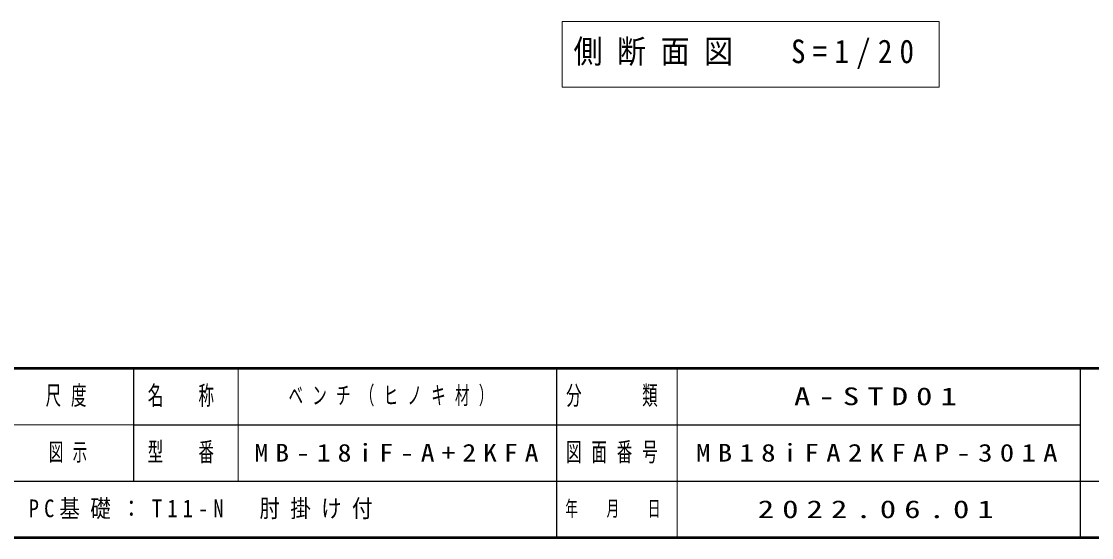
# Model space of a CAD drawing. Units: millimetres on the paper, scale 1:20. Extents: x -385 to 0, y 0 to 267.
# Drawn here: x -201.4 to -68.6, y 0 to 64 of the extents above; entities that cross this region are included whole.
import ezdxf

# ---------------------------------------------------------------- set-up
doc = ezdxf.new("R2010")
doc.units = ezdxf.units.MM
doc.layers.add('1_20', color=7, linetype='Continuous', lineweight=25)
doc.layers.add('LY_3', color=7, linetype='Continuous', lineweight=13)
doc.layers.add('LY_4', color=7, linetype='Continuous')
doc.styles.add('ＭＳ ゴシック', font='')
doc.styles.get('ＭＳ ゴシック').set_extended_font_data('MS Gothic')

msp = doc.modelspace()

# ---------------------------------------------------------------- linework, layer by layer
at = {"layer": '1_20', "lineweight": 13}
for p, q in [((-134.279, 64.007), (-134.279, 55.873)), ((-87.479, 64.007), (-134.279, 64.007)), ((-87.479, 55.873), (-87.479, 64.007)), ((-134.279, 55.873), (-87.479, 55.873))]:
    msp.add_line(p, q, dxfattribs=at)
at = {"layer": 'LY_3', "lineweight": 50}
for p, q in [((-385, 21), (0, 21)), ((-385, 0), (0, 0))]:
    msp.add_line(p, q, dxfattribs=at)
at = {"layer": 'LY_3', "color": 211, "lineweight": 25}
for p, q in [((-187.5, 21), (-187.5, 7)), ((-135, 21), (-135, 0)), ((-70, 21), (-70, 0)), ((-187.5, 14), (-70, 14)), ((-242.5, 7), (0, 7))]:
    msp.add_line(p, q, dxfattribs=at)
at = {"layer": 'LY_3'}
for p, q in [((-174.5, 21), (-174.5, 7)), ((-120, 21), (-120, 0)), ((-242.5, 14), (-187.5, 14))]:
    msp.add_line(p, q, dxfattribs=at)

# ---------------------------------------------------------------- texts
at = {"layer": '1_20', "insert": (-132.879, 59.94), "char_height": 2.933, "attachment_point": 4, "style": 'ＭＳ ゴシック'}
msp.add_mtext('\\T1.5;\\W0.9;側断面図\u3000S=1/20', dxfattribs=at)
at = {"layer": 'LY_3', "color": 4, "attachment_point": 5, "style": 'ＭＳ ゴシック'}
for s, insert, char_height in [('\\T1.64;\\W0.6;尺度', (-195.25, 17.5), 2.346), ('\\T1.64;\\W0.6;名\u3000称', (-181, 17.5), 2.346), ('\\T1.64;\\W0.6;分\u3000\u3000類', (-127.5, 17.5), 2.346), ('\\T1.64;\\W0.6;型\u3000番', (-181, 10.5), 2.346), ('\\T1.64;\\W0.6;図面番号', (-127.5, 10.5), 2.346), ('\\T1.64;\\W0.6;年\u3000月\u3000日', (-127.5, 3.5), 1.906)]:
    msp.add_mtext(s, dxfattribs=dict(at, insert=insert, char_height=char_height))
at = {"layer": 'LY_4', "char_height": 2.199, "attachment_point": 4, "style": 'ＭＳ ゴシック'}
for s, insert in [('\\T1.64;\\W0.6;ベンチ（ヒノキ材）', (-168.25, 17.5)), ('\\T1.5;\\W1.35;A-STD01', (-105.5, 17.5)), ('\\T1.64;\\W0.6;図示', (-198, 10.5)), ('\\T1.5;\\W1.15;MB-18iF-A+2KFA', (-172.483, 10.5)), ('\\T1.5;\\W1.2;MB18iFA2KFAP-301A', (-117.667, 10.5)), ('\\T1.5;\\W0.85;PC基礎：T11-N\u3000肘掛け付', (-200.5, 3.5)), ('\\T1.5;\\W1.35;2022.06.01', (-110, 3.5))]:
    msp.add_mtext(s, dxfattribs=dict(at, insert=insert))

doc.saveas('drawing.dxf')
